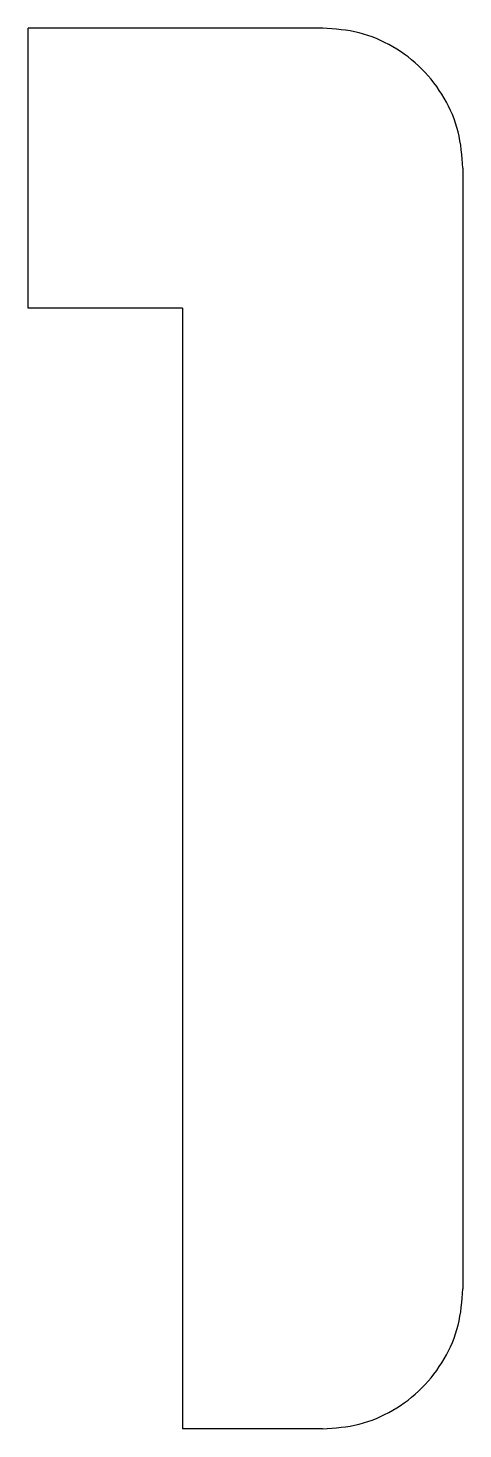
# Model space of a CAD drawing. Extents: x 0 to 106, y -52 to -2.
# Drawn here: x 90.6 to 106.1, y -52 to -2 of the extents above.
import ezdxf

# ---------------------------------------------------------------- set-up
doc = ezdxf.new("R2010")
doc.units = 0
doc.layers.get('0').update_dxf_attribs({"linetype": 'CONTINUOUS'})

msp = doc.modelspace()

# ---------------------------------------------------------------- linework, layer by layer
at = {"color": 7}
for points in [[(101.07422, -2.002231), (90.57386, -2.002231)], [(90.57386, -12.002211), (90.57386, -2.002231)], [(106.07294, -7.000951), (106.07294, -47.000871)], [(96.07296, -12.002211), (90.57386, -12.002211)], [(96.07296, -12.002211), (96.07296, -52.002131)], [(101.07422, -52.002131), (96.07296, -52.002131)]]:
    msp.add_lwpolyline(points, dxfattribs=at)
for points, knots in [([(106.074972, -7.002755), (106.041642, -6.565188), (105.975257, -5.693677), (105.450634, -4.474471), (104.652469, -3.425264), (103.603264, -2.627096), (102.384059, -2.10247), (101.512548, -2.036083), (101.074982, -2.002752)], [0, 0, 0, 0, 1.308874, 2.606916, 3.91579, 5.224664, 6.522707, 7.831581, 7.831581, 7.831581, 7.831581]), ([(101.074982, -52.002639), (101.512547, -51.969308), (102.384057, -51.902922), (103.60326, -51.378297), (104.652464, -50.580132), (105.450629, -49.530927), (105.975254, -48.311724), (106.041641, -47.440215), (106.074972, -47.002649)], [0, 0, 0, 0, 1.308872, 2.606912, 3.915784, 5.224656, 6.522696, 7.831568, 7.831568, 7.831568, 7.831568])]:
    msp.add_open_spline(points, degree=3, knots=knots, dxfattribs=at)

doc.saveas('drawing.dxf')
